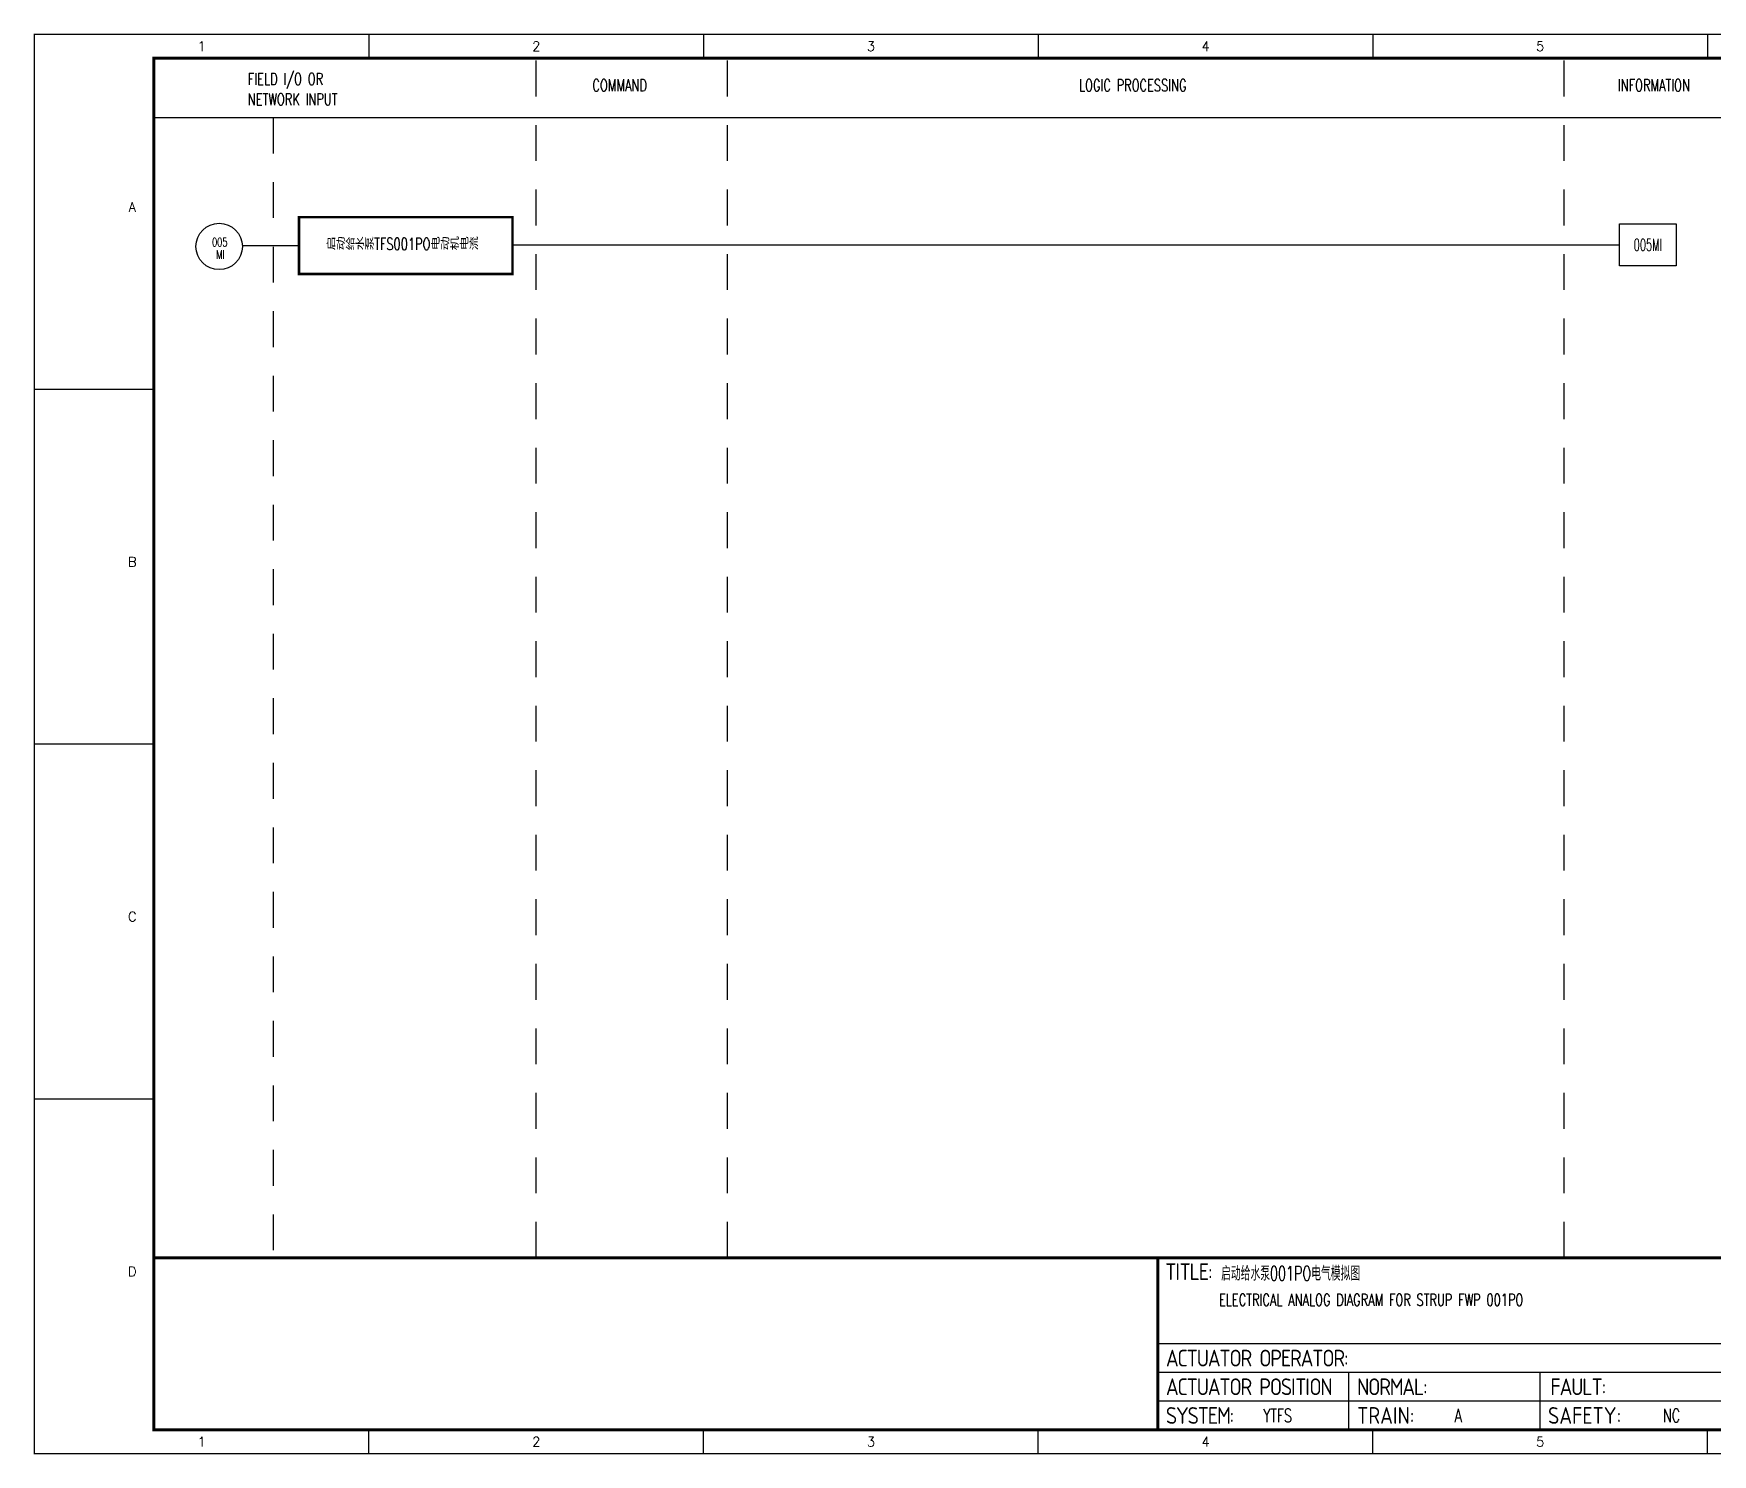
# Model space of a CAD drawing. Header units: millimetres. Extents: x 14388 to 19722, y -3447 to -1598.
# Drawn here: x 18393 to 18744.2, y -3150 to -2852.7 of the extents above; entities that cross this region are included whole.
import ezdxf
from ezdxf.enums import TextEntityAlignment as Align

# ---------------------------------------------------------------- set-up
doc = ezdxf.new("R2010")
doc.units = ezdxf.units.MM
doc.linetypes.add('JIS_02_0.7', pattern=[1.35, 0.75, -0.6])
for name, color, linetype in [('MLINE', 6, 'Continuous'), ('TK', 7, 'Continuous'), ('图框_外框线', 7, 'Continuous'), ('图框_标题栏文字', 6, 'Continuous')]:
    doc.layers.add(name, color=color, linetype=linetype)
doc.styles.get("Standard").update_dxf_attribs({"font": 'romans.shx', "width": 0.7, "bigfont": '@0hztxta.shx'})
doc.styles.add('工程字', font='gbenor.shx', dxfattribs={"bigfont": 'gbcbig.shx'})

# ---------------------------------------------------------------- blocks, each defined once
blk = doc.blocks.new('A$C57484896')
for p, q in [((70, 297), (70, 292)), ((140, 297), (140, 292)), ((210, 297), (210, 292)), ((280, 297), (280, 292)), ((350, 297), (350, 292)), ((0, 222.75), (25, 222.75)), ((0, 148.5), (25, 148.5)), ((0, 74.25), (25, 74.25)), ((70, 0), (70, 5)), ((140, 0), (140, 5)), ((210, 0), (210, 5)), ((280, 0), (280, 5)), ((350, 0), (350, 5))]:
    blk.add_line(p, q)
at = {"layer": 'MLINE', "linetype": 'JIS_02_0.7', "ltscale": 10}
for p, q in [((105, 41), (105, 292)), ((145, 41), (145, 292)), ((320, 41), (320, 292)), ((50, 279.56), (50, 41))]:
    blk.add_line(p, q, dxfattribs=at)
at = {"layer": 'MLINE'}
blk.add_line((25, 279.56), (415, 279.56), dxfattribs=at)
at = {"layer": '图框_外框线'}
for p, q in [((355, 23), (235, 23)), ((355, 17), (235, 17)), ((275, 11), (275, 17)), ((315, 11), (315, 17)), ((355, 11), (235, 11)), ((355, 11), (235, 11)), ((275, 5), (275, 11)), ((315, 5), (315, 11))]:
    blk.add_line(p, q, dxfattribs=at)
for points, const_width in [([(0, 0), (420, 0), (420, 297), (0, 297)], 0.3), ([(25, 5), (415, 5), (415, 292), (25, 292)], 0.6)]:
    blk.add_lwpolyline(points, close=True, dxfattribs=dict(at, const_width=const_width))
at = {"layer": '图框_外框线', "const_width": 0.6}
blk.add_lwpolyline([(235, 41), (25, 41)], dxfattribs=at)
at = {"layer": '图框_外框线'}
blk.add_lwpolyline([(415, 41, 0.6, 0.6, 0), (235, 41, 0.6, 0.6, 0), (235, 5, 0, 0, 0)], format="xyseb", dxfattribs=at)
at = {"layer": 'MLINE', "char_height": 2.5, "width": 31.8959, "attachment_point": 1}
for s, insert in [('FIELD I/O OR', (44.67, 288.89)), ('NETWORK INPUT', (44.67, 284.64)), ('COMMAND', (116.74, 287.58)), ('LOGIC PROCESSING', (218.52, 287.58)), ('INFORMATION', (331.25, 287.58))]:
    blk.add_mtext(s, dxfattribs=dict(at, insert=insert))
at = {"layer": 'TK', "color": 3}
for s, p in [('1', (35, 294.5)), ('2', (105, 294.5)), ('3', (175, 294.5)), ('4', (245, 294.5)), ('5', (315, 294.5)), ('1', (35, 2.5)), ('2', (105, 2.5)), ('3', (175, 2.5)), ('4', (245, 2.5)), ('5', (315, 2.5))]:
    blk.add_text(s, height=2, dxfattribs=at).set_placement(p, align=Align.MIDDLE)
for s, p in [('A', (20.5, 259.88)), ('B', (20.5, 185.62)), ('C', (20.5, 111.38)), ('D', (20.5, 37.12))]:
    blk.add_text(s, height=2, dxfattribs=at).set_placement(p, align=Align.CENTER)
at = {"layer": '图框_标题栏文字', "char_height": 3.5, "style": '工程字'}
for s, insert, width, attachment_point in [('{\\T0.9; TITLE:}', (234.86, 38.09), 14.2249, 4), ('{\\T0.9; ACTUATOR OPERATOR:}', (235, 20), 40, 4), ('{\\T0.9; ACTUATOR POSITION}', (235, 14), 45, 4), ('{\\T0.9; NORMAL:}', (275, 14), 18.2557, 4), ('{\\T0.9; FAULT:}', (315.44, 14), 15, 4), ('{\\T0.9; SYSTEM:}', (235, 8), 17.9526, 4), ('{\\T0.9; }TRAIN: ', (275, 8), 17.6638, 4), ('SAFETY:', (324.3, 8), 22.3993, 5)]:
    blk.add_mtext(s, dxfattribs=dict(at, insert=insert, width=width, attachment_point=attachment_point))

msp = doc.modelspace()

# ---------------------------------------------------------------- linework, layer by layer
for p, q in [((18448.54, -2891.13), (18493.22, -2891.13)), ((18436.7, -2897.07), (18448.54, -2897.07)), ((18493.2, -2896.89), (18724.78, -2896.89)), ((18493.22, -2903.01), (18448.54, -2903.01))]:
    msp.add_line(p, q)
at = {"const_width": 0.5}
msp.add_lwpolyline([(18448.54, -2891.13), (18493.22, -2891.13), (18493.22, -2903.01), (18448.54, -2903.01), (18448.54, -2891.13)], dxfattribs=at)
msp.add_lwpolyline([(18724.78, -2892.51), (18736.62, -2892.51), (18736.62, -2901.27), (18724.78, -2901.27)], close=True)
msp.add_circle((18431.85, -2897.24), 4.86)

# ---------------------------------------------------------------- block references
msp.add_blockref('A$C57484896', (18393.17, -3149.85))

# ---------------------------------------------------------------- texts
at = {"color": 7}
for s, insert, char_height, width, attachment_point in [('005', (18431.96, -2895.45), 1.8, 6.7033, 2), ('{\\W0.6;005MI}', (18730.7, -2896.89), 2.5, 11.3393, 5), ('MI', (18432.1, -2898.02), 1.8, 6.7033, 2)]:
    msp.add_mtext(s, dxfattribs=dict(at, insert=insert, char_height=char_height, width=width, attachment_point=attachment_point))
at = {"color": 2, "insert": (18470.15, -2895.47), "char_height": 2.5, "width": 45.2238, "attachment_point": 2}
msp.add_mtext('{\\C256;启动给水泵TFS001PO电动机电流 }', dxfattribs=at)
at = {"insert": (18641.43, -3110.63), "char_height": 3, "width": 208.7531, "attachment_point": 1, "style": '工程字'}
msp.add_mtext('{\\Fromans,hztxta|c134;\\W0.65;启动给水泵001PO电气模拟图}', dxfattribs=at)
at = {"attachment_point": 1}
for s, insert, char_height, width in [('ELECTRICAL ANALOG DIAGRAM FOR STRUP FWP 001PO ', (18640.98, -3116.4), 2.5, 190.3124), ('YTFS', (18650.21, -3140.46), 2.8, 8.5983), ('A', (18690.26, -3140.46), 2.8, 8.5983), ('NC', (18733.85, -3140.46), 2.8, 8.5983)]:
    msp.add_mtext(s, dxfattribs=dict(at, insert=insert, char_height=char_height, width=width))

doc.saveas('drawing.dxf')
